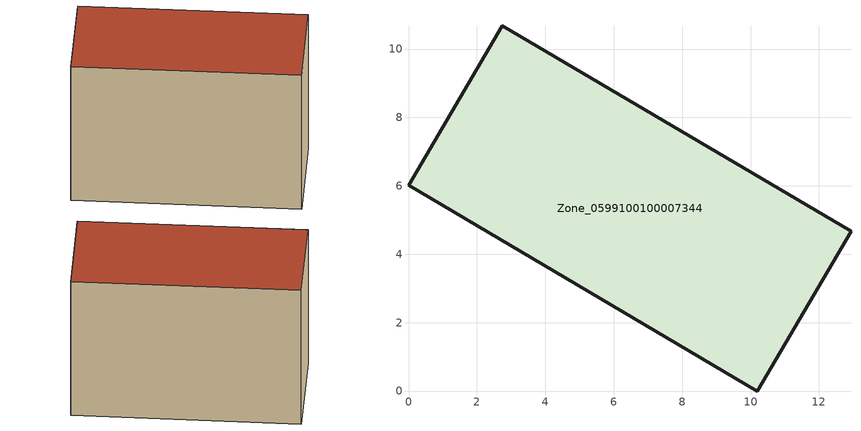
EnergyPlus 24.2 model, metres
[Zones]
Zone_0599100100007344
 floor ground (C_G): 2.74,10.68 12.94,4.67 10.2,0 0,6.02 z1.49
 wall outside (C_F): 10.2,0 12.94,4.67 2.74,10.68 0,6.02 10.2,0 z1.49:9.85
 roof outside (C_R): 12.94,4.67 2.74,10.68 0,6.02 10.2,0 z9.85
[BUILDING]
Pand.0599100100007344: North Axis=0; Terrain=City; Loads Convergence Tolerance Value=0.04; Temperature Convergence Tolerance Value=0.4; Solar Distribution=FullExterior; Maximum Number of Warmup Days=25; Minimum Number of Warmup Days=1
[Site:Location]
Rotterdam.The.Hague.AP_ZH_NLD Design_Conditions: Latitude=51.96; Longitude=4.45; Time Zone=1; Elevation=-4.5
[SITE:GROUNDTEMPERATURE:BUILDINGSURFACE]
18, 18, 18, 18, 18, 18, 18, 18, 18, 18, 18, 18
[MATERIAL] Thermal Absorptance=0.9; Solar Absorptance=0.7; Visible Absorptance=0.7
Name | Roughness | Thickness | Conductivity | Density | Specific Heat
G.TI.2006-2014 | MediumSmooth | 0.15 | 0.06 | 540 | 1210
F.TI.2006-2014 | Rough | 0.3 | 0.12 | 1920 | 840
R.TI.2006-2014 | MediumRough | 0.2 | 0.08 | 1500 | 1000
[CONSTRUCTION]
C_G: G.TI.2006-2014
C_F: F.TI.2006-2014
C_R: R.TI.2006-2014
[ZONE]
Zone_0599100100007344: Type=1; Multiplier=1; Ceiling Height=Autocalculate; Volume=Autocalculate; Floor Area=autocalculate; Part of Total Floor Area=Yes
[ZONEINFILTRATION:DESIGNFLOWRATE]
Infil_Zone_0599100100007344: Zone or ZoneList or Space or SpaceList=Zone_0599100100007344; Schedule=AlwaysOn; Design Flow Rate Calculation Method=Flow/Area; Flow Rate per Floor Area=0.0015; Constant Term Coefficient=1; Temperature Term Coefficient=0; Velocity Term Coefficient=0; Velocity Squared Term Coefficient=0
[HVACTEMPLATE:ZONE:IDEALLOADSAIRSYSTEM]
Zone_0599100100007344: Maximum Heating Supply Air Temperature=50; Minimum Cooling Supply Air Temperature=13; Maximum Heating Supply Air Humidity Ratio=0.0156; Minimum Cooling Supply Air Humidity Ratio=0.0077; Heating Limit=NoLimit; Cooling Limit=NoLimit; Dehumidification Control Type=ConstantSensibleHeatRatio; Cooling Sensible Heat Ratio=0.7; Dehumidification Setpoint=60; Humidification Control Type=None; Humidification Setpoint=30; Outdoor Air Method=None; Outdoor Air Flow Rate per Person=0.00944; Outdoor Air Flow Rate per Zone Floor Area=0; Outdoor Air Flow Rate per Zone=0; Demand Controlled Ventilation Type=None; Outdoor Air Economizer Type=NoEconomizer; Heat Recovery Type=None; Sensible Heat Recovery Effectiveness=0.7; Latent Heat Recovery Effectiveness=0.65
[ZONECONTROL:THERMOSTAT]
ThermostatControl_Zone_0599100100007344: Zone or ZoneList=Zone_0599100100007344; Control Type Schedule=DualSetpointControlType; Control 1=Thermostat_Zone_0599100100007344; Temperature Difference Between Cutout And Setpoint=0
[THERMOSTATSETPOINT:DUALSETPOINT]
Thermostat_Zone_0599100100007344: Heating Setpoint Temperature Schedule=HeatingSetpoint_Zone_0599100100007344; Cooling Setpoint Temperature Schedule=CoolingSetpoint_Zone_0599100100007344
[SCHEDULE:COMPACT]
HeatingSetpoint_Zone_0599100100007344: Through: 12/31, For: AllDays, Until: 24:00, 21
CoolingSetpoint_Zone_0599100100007344: Through: 12/31, For: AllDays, Until: 24:00, 24
DualSetpointControlType: Through: 12/31, For: AllDays, Until: 24:00, 4
AlwaysOn: Through: 12/31, For: AllDays, Until: 24:00, 1
